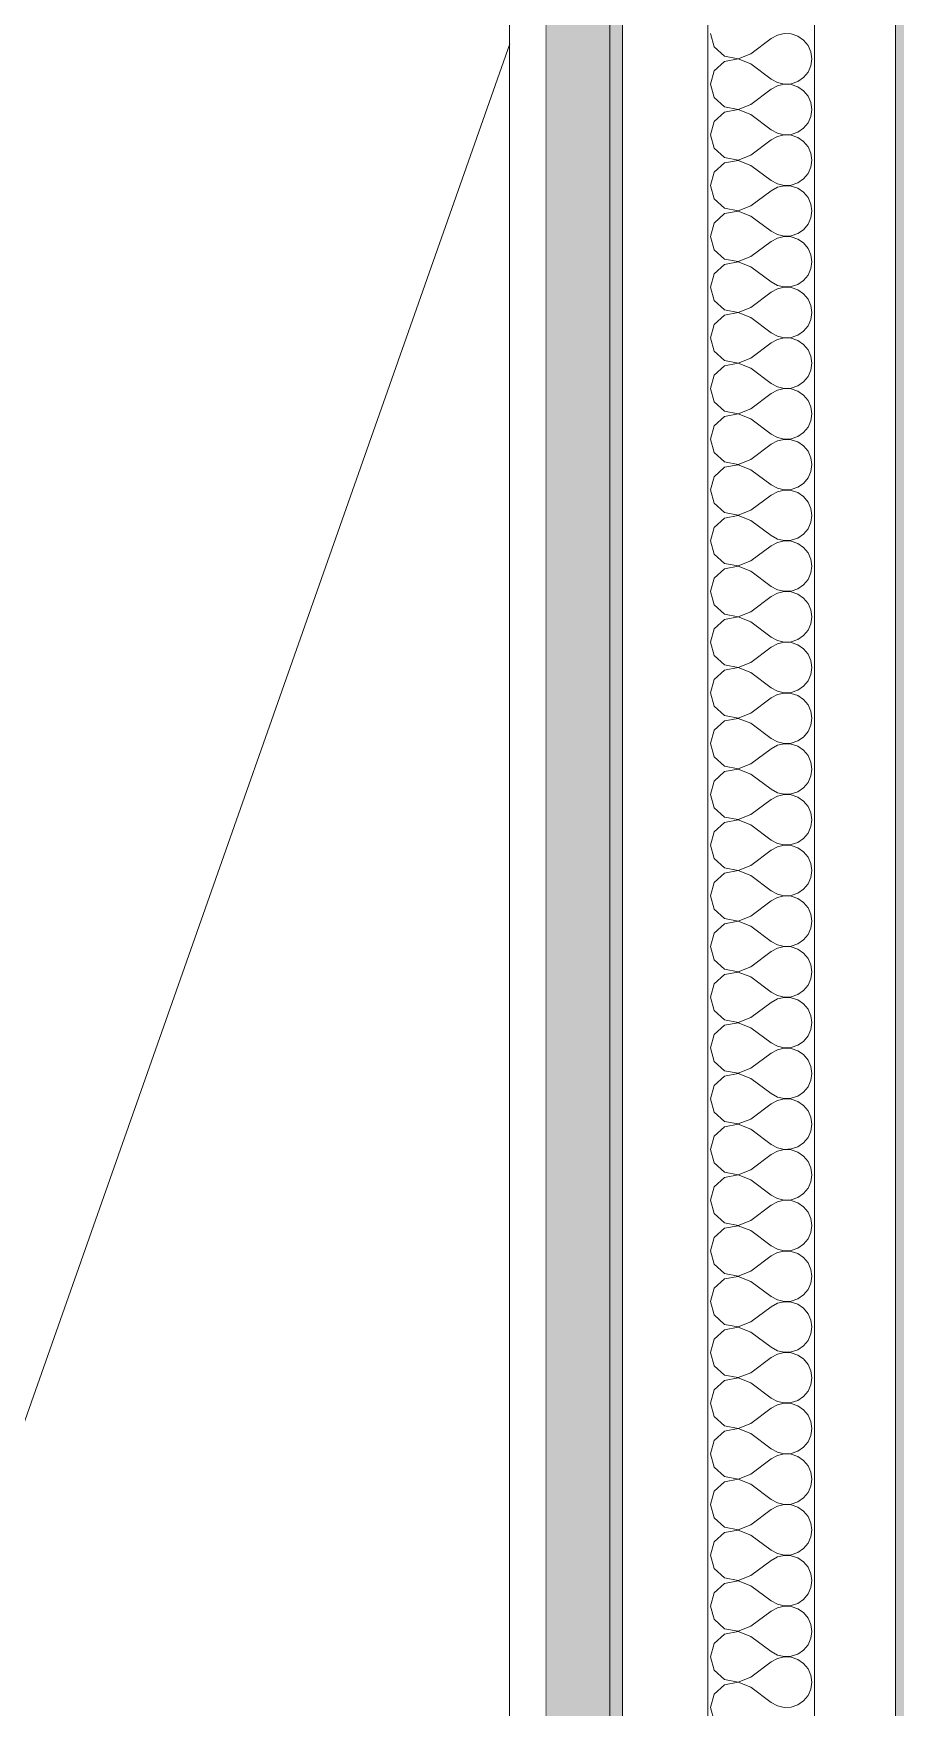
# Model space of a CAD drawing. Header units: millimetres. Extents: x -48147 to 1417267, y -496296 to 18123.
# Drawn here: x 1366418.3 to 1366638.7, y -478545.2 to -478116.8 of the extents above; entities that cross this region are included whole.
import ezdxf

# ---------------------------------------------------------------- set-up
doc = ezdxf.new("R2010")
doc.units = ezdxf.units.MM
doc.header["$MEASUREMENT"] = 0
doc.linetypes.add('Wipeout_Contour', pattern=[1000, 0, -1000])
doc.layers.add('New_A-25-M_Wall_Int', color=7, linetype='Continuous')
doc.layers.add('New_ArchiCAD Doors', color=7, linetype='Continuous')
doc.layers.add('New_A-25-M_Wall_Int_Pen_No__1', color=7, linetype='Continuous', lineweight=13)
doc.layers.add('New_ArchiCAD Doors_Pen_No__3', color=7, linetype='Continuous', lineweight=18)
doc.layers.add('New_A-25-M_Wall_Int_Pen_No__107', color=7, linetype='Continuous', lineweight=15, true_color=0xa6a6a6)
doc.layers.add('New_ArchiCAD Doors_Pen_No__63', color=7, linetype='Continuous', lineweight=20, true_color=0x606060)

# ---------------------------------------------------------------- blocks, each defined once
blk = doc.blocks.new('*X65', base_point=(1376122.47, -491272.82))
at = {"layer": 'New_A-25-M_Wall_Int_Pen_No__107', "linetype": 'Continuous'}
for p, q in [((1366591.35, -478116.75), (1366592.32, -478120.17)), ((1366608.5, -478117.19), (1366606.93, -478118.05)), ((1366610.24, -478116.78), (1366608.5, -478117.19)), ((1366612.03, -478116.87), (1366610.24, -478116.78)), ((1366613.73, -478117.44), (1366612.03, -478116.87)), ((1366615.2, -478118.45), (1366613.73, -478117.44)), ((1366592.32, -478120.17), (1366594.94, -478122.56)), ((1366598.43, -478123.22), (1366601.74, -478121.95)), ((1366601.74, -478121.95), (1366606.93, -478118.05)), ((1366616.35, -478119.83), (1366615.2, -478118.45)), ((1366617.07, -478121.47), (1366616.35, -478119.83)), ((1366617.32, -478123.24), (1366617.07, -478121.47)), ((1366592.32, -478126.32), (1366591.35, -478129.74)), ((1366594.94, -478123.93), (1366592.32, -478126.32)), ((1366594.94, -478122.56), (1366598.43, -478123.22)), ((1366598.43, -478123.27), (1366594.94, -478123.93)), ((1366601.74, -478124.54), (1366598.43, -478123.27)), ((1366601.74, -478124.54), (1366606.93, -478128.44)), ((1366616.35, -478126.66), (1366617.07, -478125.02)), ((1366617.07, -478125.02), (1366617.32, -478123.24)), ((1366591.35, -478129.74), (1366592.32, -478133.15)), ((1366606.93, -478128.44), (1366608.5, -478129.3)), ((1366608.5, -478130.17), (1366606.93, -478131.03)), ((1366608.5, -478129.3), (1366610.24, -478129.71)), ((1366610.24, -478129.76), (1366608.5, -478130.17)), ((1366610.24, -478129.71), (1366612.03, -478129.62)), ((1366612.03, -478129.85), (1366610.24, -478129.76)), ((1366612.03, -478129.62), (1366613.73, -478129.05)), ((1366613.73, -478130.42), (1366612.03, -478129.85)), ((1366613.73, -478129.05), (1366615.2, -478128.04)), ((1366615.2, -478131.43), (1366613.73, -478130.42)), ((1366615.2, -478128.04), (1366616.35, -478126.66)), ((1366592.32, -478133.15), (1366594.94, -478135.54)), ((1366598.43, -478136.2), (1366601.74, -478134.93)), ((1366601.74, -478134.93), (1366606.93, -478131.03)), ((1366616.35, -478132.81), (1366615.2, -478131.43)), ((1366617.07, -478134.45), (1366616.35, -478132.81)), ((1366617.32, -478136.23), (1366617.07, -478134.45)), ((1366592.32, -478139.3), (1366591.35, -478142.72)), ((1366594.94, -478136.91), (1366592.32, -478139.3)), ((1366594.94, -478135.54), (1366598.43, -478136.2)), ((1366598.43, -478136.25), (1366594.94, -478136.91)), ((1366601.74, -478137.52), (1366598.43, -478136.25)), ((1366601.74, -478137.52), (1366606.93, -478141.42)), ((1366616.35, -478139.64), (1366617.07, -478138)), ((1366617.07, -478138), (1366617.32, -478136.23)), ((1366591.35, -478142.72), (1366592.32, -478146.13)), ((1366606.93, -478141.42), (1366608.5, -478142.29)), ((1366608.5, -478143.15), (1366606.93, -478144.01)), ((1366608.5, -478142.29), (1366610.24, -478142.69)), ((1366610.24, -478142.74), (1366608.5, -478143.15)), ((1366610.24, -478142.69), (1366612.03, -478142.6)), ((1366612.03, -478142.83), (1366610.24, -478142.74)), ((1366612.03, -478142.6), (1366613.73, -478142.03)), ((1366613.73, -478143.4), (1366612.03, -478142.83)), ((1366613.73, -478142.03), (1366615.2, -478141.02)), ((1366615.2, -478144.42), (1366613.73, -478143.4)), ((1366615.2, -478141.02), (1366616.35, -478139.64)), ((1366592.32, -478146.13), (1366594.94, -478148.52)), ((1366601.74, -478147.91), (1366606.93, -478144.01)), ((1366616.35, -478145.8), (1366615.2, -478144.42)), ((1366617.07, -478147.43), (1366616.35, -478145.8)), ((1366617.32, -478149.21), (1366617.07, -478147.43)), ((1366594.94, -478149.89), (1366592.32, -478152.29)), ((1366594.94, -478148.52), (1366598.43, -478149.18)), ((1366598.43, -478149.23), (1366594.94, -478149.89)), ((1366598.43, -478149.18), (1366601.74, -478147.91)), ((1366601.74, -478150.51), (1366598.43, -478149.23)), ((1366601.74, -478150.51), (1366606.93, -478154.4)), ((1366616.35, -478152.62), (1366617.07, -478150.98)), ((1366617.07, -478150.98), (1366617.32, -478149.21)), ((1366592.32, -478152.29), (1366591.35, -478155.7)), ((1366591.35, -478155.7), (1366592.32, -478159.11)), ((1366606.93, -478154.4), (1366608.5, -478155.27)), ((1366608.5, -478156.13), (1366606.93, -478157)), ((1366608.5, -478155.27), (1366610.24, -478155.67)), ((1366610.24, -478155.72), (1366608.5, -478156.13)), ((1366610.24, -478155.67), (1366612.03, -478155.59)), ((1366612.03, -478155.81), (1366610.24, -478155.72)), ((1366612.03, -478155.59), (1366613.73, -478155.01)), ((1366613.73, -478156.38), (1366612.03, -478155.81)), ((1366613.73, -478155.01), (1366615.2, -478154)), ((1366615.2, -478157.4), (1366613.73, -478156.38)), ((1366615.2, -478154), (1366616.35, -478152.62)), ((1366592.32, -478159.11), (1366594.94, -478161.5)), ((1366601.74, -478160.89), (1366606.93, -478157)), ((1366616.35, -478158.78), (1366615.2, -478157.4)), ((1366617.07, -478160.42), (1366616.35, -478158.78)), ((1366617.32, -478162.19), (1366617.07, -478160.42)), ((1366594.94, -478162.87), (1366592.32, -478165.27)), ((1366594.94, -478161.5), (1366598.43, -478162.16)), ((1366598.43, -478162.22), (1366594.94, -478162.87)), ((1366598.43, -478162.16), (1366601.74, -478160.89)), ((1366601.74, -478163.49), (1366598.43, -478162.22)), ((1366601.74, -478163.49), (1366606.93, -478167.38)), ((1366616.35, -478165.6), (1366617.07, -478163.96)), ((1366617.07, -478163.96), (1366617.32, -478162.19)), ((1366592.32, -478165.27), (1366591.35, -478168.68)), ((1366591.35, -478168.68), (1366592.32, -478172.09)), ((1366606.93, -478167.38), (1366608.5, -478168.25)), ((1366608.5, -478169.11), (1366606.93, -478169.98)), ((1366608.5, -478168.25), (1366610.24, -478168.65)), ((1366610.24, -478168.71), (1366608.5, -478169.11)), ((1366610.24, -478168.65), (1366612.03, -478168.57)), ((1366612.03, -478168.79), (1366610.24, -478168.71)), ((1366612.03, -478168.57), (1366613.73, -478167.99)), ((1366613.73, -478169.37), (1366612.03, -478168.79)), ((1366613.73, -478167.99), (1366615.2, -478166.98)), ((1366615.2, -478166.98), (1366616.35, -478165.6)), ((1366592.32, -478172.09), (1366594.94, -478174.49)), ((1366601.74, -478173.87), (1366606.93, -478169.98)), ((1366615.2, -478170.38), (1366613.73, -478169.37)), ((1366616.35, -478171.76), (1366615.2, -478170.38)), ((1366617.07, -478173.4), (1366616.35, -478171.76)), ((1366617.32, -478175.17), (1366617.07, -478173.4)), ((1366594.94, -478175.86), (1366592.32, -478178.25)), ((1366594.94, -478174.49), (1366598.43, -478175.14)), ((1366598.43, -478175.2), (1366594.94, -478175.86)), ((1366598.43, -478175.14), (1366601.74, -478173.87)), ((1366601.74, -478176.47), (1366598.43, -478175.2)), ((1366601.74, -478176.47), (1366606.93, -478180.36)), ((1366616.35, -478178.58), (1366617.07, -478176.94)), ((1366617.07, -478176.94), (1366617.32, -478175.17)), ((1366592.32, -478178.25), (1366591.35, -478181.66)), ((1366591.35, -478181.66), (1366592.32, -478185.07)), ((1366606.93, -478180.36), (1366608.5, -478181.23)), ((1366608.5, -478182.09), (1366606.93, -478182.96)), ((1366608.5, -478181.23), (1366610.24, -478181.64)), ((1366610.24, -478181.69), (1366608.5, -478182.09)), ((1366610.24, -478181.64), (1366612.03, -478181.55)), ((1366612.03, -478181.77), (1366610.24, -478181.69)), ((1366612.03, -478181.55), (1366613.73, -478180.98)), ((1366613.73, -478182.35), (1366612.03, -478181.77)), ((1366613.73, -478180.98), (1366615.2, -478179.96)), ((1366615.2, -478179.96), (1366616.35, -478178.58)), ((1366592.32, -478185.07), (1366594.94, -478187.47)), ((1366601.74, -478186.85), (1366606.93, -478182.96)), ((1366615.2, -478183.36), (1366613.73, -478182.35)), ((1366616.35, -478184.74), (1366615.2, -478183.36)), ((1366617.07, -478186.38), (1366616.35, -478184.74)), ((1366617.32, -478188.15), (1366617.07, -478186.38)), ((1366594.94, -478188.84), (1366592.32, -478191.23)), ((1366594.94, -478187.47), (1366598.43, -478188.13)), ((1366598.43, -478188.18), (1366594.94, -478188.84)), ((1366598.43, -478188.13), (1366601.74, -478186.85)), ((1366601.74, -478189.45), (1366598.43, -478188.18)), ((1366601.74, -478189.45), (1366606.93, -478193.34)), ((1366616.35, -478191.56), (1366617.07, -478189.93)), ((1366617.07, -478189.93), (1366617.32, -478188.15)), ((1366592.32, -478191.23), (1366591.35, -478194.64)), ((1366591.35, -478194.64), (1366592.32, -478198.06)), ((1366606.93, -478193.34), (1366608.5, -478194.21)), ((1366608.5, -478194.21), (1366610.24, -478194.62)), ((1366610.24, -478194.67), (1366608.5, -478195.07)), ((1366610.24, -478194.62), (1366612.03, -478194.53)), ((1366612.03, -478194.76), (1366610.24, -478194.67)), ((1366612.03, -478194.53), (1366613.73, -478193.96)), ((1366613.73, -478195.33), (1366612.03, -478194.76)), ((1366613.73, -478193.96), (1366615.2, -478192.94)), ((1366615.2, -478192.94), (1366616.35, -478191.56)), ((1366592.32, -478198.06), (1366594.94, -478200.45)), ((1366601.74, -478199.84), (1366606.93, -478195.94)), ((1366608.5, -478195.07), (1366606.93, -478195.94)), ((1366615.2, -478196.34), (1366613.73, -478195.33)), ((1366616.35, -478197.72), (1366615.2, -478196.34)), ((1366617.07, -478199.36), (1366616.35, -478197.72)), ((1366594.94, -478201.82), (1366592.32, -478204.21)), ((1366594.94, -478200.45), (1366598.43, -478201.11)), ((1366598.43, -478201.16), (1366594.94, -478201.82)), ((1366598.43, -478201.11), (1366601.74, -478199.84)), ((1366601.74, -478202.43), (1366598.43, -478201.16)), ((1366601.74, -478202.43), (1366606.93, -478206.33)), ((1366616.35, -478204.55), (1366617.07, -478202.91)), ((1366617.32, -478201.13), (1366617.07, -478199.36)), ((1366617.07, -478202.91), (1366617.32, -478201.13)), ((1366592.32, -478204.21), (1366591.35, -478207.62)), ((1366591.35, -478207.62), (1366592.32, -478211.04)), ((1366606.93, -478206.33), (1366608.5, -478207.19)), ((1366608.5, -478207.19), (1366610.24, -478207.6)), ((1366610.24, -478207.65), (1366608.5, -478208.06)), ((1366610.24, -478207.6), (1366612.03, -478207.51)), ((1366612.03, -478207.74), (1366610.24, -478207.65)), ((1366612.03, -478207.51), (1366613.73, -478206.94)), ((1366613.73, -478208.31), (1366612.03, -478207.74)), ((1366613.73, -478206.94), (1366615.2, -478205.92)), ((1366615.2, -478205.92), (1366616.35, -478204.55)), ((1366592.32, -478211.04), (1366594.94, -478213.43)), ((1366601.74, -478212.82), (1366606.93, -478208.92)), ((1366608.5, -478208.06), (1366606.93, -478208.92)), ((1366615.2, -478209.32), (1366613.73, -478208.31)), ((1366616.35, -478210.7), (1366615.2, -478209.32)), ((1366617.07, -478212.34), (1366616.35, -478210.7)), ((1366594.94, -478214.8), (1366592.32, -478217.19)), ((1366594.94, -478213.43), (1366598.43, -478214.09)), ((1366598.43, -478214.14), (1366594.94, -478214.8)), ((1366598.43, -478214.09), (1366601.74, -478212.82)), ((1366601.74, -478215.41), (1366598.43, -478214.14)), ((1366601.74, -478215.41), (1366606.93, -478219.31)), ((1366616.35, -478217.53), (1366617.07, -478215.89)), ((1366617.32, -478214.12), (1366617.07, -478212.34)), ((1366617.07, -478215.89), (1366617.32, -478214.12)), ((1366592.32, -478217.19), (1366591.35, -478220.61)), ((1366591.35, -478220.61), (1366592.32, -478224.02)), ((1366606.93, -478219.31), (1366608.5, -478220.17)), ((1366608.5, -478220.17), (1366610.24, -478220.58)), ((1366610.24, -478220.63), (1366608.5, -478221.04)), ((1366610.24, -478220.58), (1366612.03, -478220.49)), ((1366612.03, -478220.72), (1366610.24, -478220.63)), ((1366612.03, -478220.49), (1366613.73, -478219.92)), ((1366613.73, -478219.92), (1366615.2, -478218.91)), ((1366615.2, -478218.91), (1366616.35, -478217.53)), ((1366592.32, -478224.02), (1366594.94, -478226.41)), ((1366601.74, -478225.8), (1366606.93, -478221.9)), ((1366608.5, -478221.04), (1366606.93, -478221.9)), ((1366613.73, -478221.29), (1366612.03, -478220.72)), ((1366615.2, -478222.31), (1366613.73, -478221.29)), ((1366616.35, -478223.68), (1366615.2, -478222.31)), ((1366617.07, -478225.32), (1366616.35, -478223.68)), ((1366594.94, -478227.78), (1366592.32, -478230.18)), ((1366594.94, -478226.41), (1366598.43, -478227.07)), ((1366598.43, -478227.12), (1366594.94, -478227.78)), ((1366598.43, -478227.07), (1366601.74, -478225.8)), ((1366601.74, -478228.39), (1366598.43, -478227.12)), ((1366601.74, -478228.39), (1366606.93, -478232.29)), ((1366616.35, -478230.51), (1366617.07, -478228.87)), ((1366617.32, -478227.1), (1366617.07, -478225.32)), ((1366617.07, -478228.87), (1366617.32, -478227.1)), ((1366592.32, -478230.18), (1366591.35, -478233.59)), ((1366606.93, -478232.29), (1366608.5, -478233.16)), ((1366608.5, -478233.16), (1366610.24, -478233.56)), ((1366610.24, -478233.56), (1366612.03, -478233.47)), ((1366612.03, -478233.47), (1366613.73, -478232.9)), ((1366613.73, -478232.9), (1366615.2, -478231.89)), ((1366615.2, -478231.89), (1366616.35, -478230.51)), ((1366591.35, -478233.59), (1366592.32, -478237)), ((1366592.32, -478237), (1366594.94, -478239.39)), ((1366601.74, -478238.78), (1366606.93, -478234.89)), ((1366608.5, -478234.02), (1366606.93, -478234.89)), ((1366610.24, -478233.61), (1366608.5, -478234.02)), ((1366612.03, -478233.7), (1366610.24, -478233.61)), ((1366613.73, -478234.27), (1366612.03, -478233.7)), ((1366615.2, -478235.29), (1366613.73, -478234.27)), ((1366616.35, -478236.67), (1366615.2, -478235.29)), ((1366617.07, -478238.3), (1366616.35, -478236.67)), ((1366594.94, -478240.76), (1366592.32, -478243.16)), ((1366594.94, -478239.39), (1366598.43, -478240.05)), ((1366598.43, -478240.1), (1366594.94, -478240.76)), ((1366598.43, -478240.05), (1366601.74, -478238.78)), ((1366601.74, -478241.38), (1366598.43, -478240.1)), ((1366601.74, -478241.38), (1366606.93, -478245.27)), ((1366616.35, -478243.49), (1366617.07, -478241.85)), ((1366617.32, -478240.08), (1366617.07, -478238.3)), ((1366617.07, -478241.85), (1366617.32, -478240.08)), ((1366592.32, -478243.16), (1366591.35, -478246.57)), ((1366606.93, -478245.27), (1366608.5, -478246.14)), ((1366608.5, -478246.14), (1366610.24, -478246.54)), ((1366612.03, -478246.46), (1366613.73, -478245.88)), ((1366613.73, -478245.88), (1366615.2, -478244.87)), ((1366615.2, -478244.87), (1366616.35, -478243.49)), ((1366591.35, -478246.57), (1366592.32, -478249.98)), ((1366592.32, -478249.98), (1366594.94, -478252.37)), ((1366601.74, -478251.76), (1366606.93, -478247.87)), ((1366608.5, -478247), (1366606.93, -478247.87)), ((1366610.24, -478246.6), (1366608.5, -478247)), ((1366610.24, -478246.54), (1366612.03, -478246.46)), ((1366612.03, -478246.68), (1366610.24, -478246.6)), ((1366613.73, -478247.25), (1366612.03, -478246.68)), ((1366615.2, -478248.27), (1366613.73, -478247.25)), ((1366616.35, -478249.65), (1366615.2, -478248.27)), ((1366617.07, -478251.29), (1366616.35, -478249.65)), ((1366594.94, -478253.75), (1366592.32, -478256.14)), ((1366594.94, -478252.37), (1366598.43, -478253.03)), ((1366598.43, -478253.09), (1366594.94, -478253.75)), ((1366598.43, -478253.03), (1366601.74, -478251.76)), ((1366601.74, -478254.36), (1366598.43, -478253.09)), ((1366601.74, -478254.36), (1366606.93, -478258.25)), ((1366616.35, -478256.47), (1366617.07, -478254.83)), ((1366617.32, -478253.06), (1366617.07, -478251.29)), ((1366617.07, -478254.83), (1366617.32, -478253.06)), ((1366592.32, -478256.14), (1366591.35, -478259.55)), ((1366606.93, -478258.25), (1366608.5, -478259.12)), ((1366608.5, -478259.12), (1366610.24, -478259.52)), ((1366612.03, -478259.44), (1366613.73, -478258.87)), ((1366613.73, -478258.87), (1366615.2, -478257.85)), ((1366615.2, -478257.85), (1366616.35, -478256.47)), ((1366591.35, -478259.55), (1366592.32, -478262.96)), ((1366592.32, -478262.96), (1366594.94, -478265.36)), ((1366601.74, -478264.74), (1366606.93, -478260.85)), ((1366608.5, -478259.98), (1366606.93, -478260.85)), ((1366610.24, -478259.58), (1366608.5, -478259.98)), ((1366610.24, -478259.52), (1366612.03, -478259.44)), ((1366612.03, -478259.66), (1366610.24, -478259.58)), ((1366613.73, -478260.24), (1366612.03, -478259.66)), ((1366615.2, -478261.25), (1366613.73, -478260.24)), ((1366616.35, -478262.63), (1366615.2, -478261.25)), ((1366617.07, -478264.27), (1366616.35, -478262.63)), ((1366594.94, -478266.73), (1366592.32, -478269.12)), ((1366594.94, -478265.36), (1366598.43, -478266.02)), ((1366598.43, -478266.07), (1366594.94, -478266.73)), ((1366598.43, -478266.02), (1366601.74, -478264.74)), ((1366601.74, -478267.34), (1366598.43, -478266.07)), ((1366601.74, -478267.34), (1366606.93, -478271.23)), ((1366616.35, -478269.45), (1366617.07, -478267.81)), ((1366617.32, -478266.04), (1366617.07, -478264.27)), ((1366617.07, -478267.81), (1366617.32, -478266.04)), ((1366592.32, -478269.12), (1366591.35, -478272.53)), ((1366606.93, -478271.23), (1366608.5, -478272.1)), ((1366608.5, -478272.1), (1366610.24, -478272.51)), ((1366612.03, -478272.42), (1366613.73, -478271.85)), ((1366613.73, -478271.85), (1366615.2, -478270.83)), ((1366615.2, -478270.83), (1366616.35, -478269.45)), ((1366591.35, -478272.53), (1366592.32, -478275.94)), ((1366592.32, -478275.94), (1366594.94, -478278.34)), ((1366601.74, -478277.72), (1366606.93, -478273.83)), ((1366608.5, -478272.96), (1366606.93, -478273.83)), ((1366610.24, -478272.56), (1366608.5, -478272.96)), ((1366610.24, -478272.51), (1366612.03, -478272.42)), ((1366612.03, -478272.65), (1366610.24, -478272.56)), ((1366613.73, -478273.22), (1366612.03, -478272.65)), ((1366615.2, -478274.23), (1366613.73, -478273.22)), ((1366616.35, -478275.61), (1366615.2, -478274.23)), ((1366617.07, -478277.25), (1366616.35, -478275.61)), ((1366594.94, -478279.71), (1366592.32, -478282.1)), ((1366594.94, -478278.34), (1366598.43, -478279)), ((1366598.43, -478279.05), (1366594.94, -478279.71)), ((1366598.43, -478279), (1366601.74, -478277.72)), ((1366601.74, -478280.32), (1366598.43, -478279.05)), ((1366601.74, -478280.32), (1366606.93, -478284.22)), ((1366617.32, -478279.02), (1366617.07, -478277.25)), ((1366617.07, -478280.8), (1366617.32, -478279.02)), ((1366592.32, -478282.1), (1366591.35, -478285.51)), ((1366606.93, -478284.22), (1366608.5, -478285.08)), ((1366612.03, -478285.4), (1366613.73, -478284.83)), ((1366613.73, -478284.83), (1366615.2, -478283.81)), ((1366615.2, -478283.81), (1366616.35, -478282.44)), ((1366616.35, -478282.44), (1366617.07, -478280.8)), ((1366591.35, -478285.51), (1366592.32, -478288.93)), ((1366592.32, -478288.93), (1366594.94, -478291.32)), ((1366601.74, -478290.71), (1366606.93, -478286.81)), ((1366608.5, -478285.95), (1366606.93, -478286.81)), ((1366608.5, -478285.08), (1366610.24, -478285.49)), ((1366610.24, -478285.54), (1366608.5, -478285.95)), ((1366610.24, -478285.49), (1366612.03, -478285.4)), ((1366612.03, -478285.63), (1366610.24, -478285.54)), ((1366613.73, -478286.2), (1366612.03, -478285.63)), ((1366615.2, -478287.21), (1366613.73, -478286.2)), ((1366616.35, -478288.59), (1366615.2, -478287.21)), ((1366617.07, -478290.23), (1366616.35, -478288.59)), ((1366594.94, -478292.69), (1366592.32, -478295.08)), ((1366594.94, -478291.32), (1366598.43, -478291.98)), ((1366598.43, -478292.03), (1366594.94, -478292.69)), ((1366598.43, -478291.98), (1366601.74, -478290.71)), ((1366601.74, -478293.3), (1366598.43, -478292.03)), ((1366601.74, -478293.3), (1366606.93, -478297.2)), ((1366617.32, -478292), (1366617.07, -478290.23)), ((1366617.07, -478293.78), (1366617.32, -478292)), ((1366592.32, -478295.08), (1366591.35, -478298.5)), ((1366606.93, -478297.2), (1366608.5, -478298.06)), ((1366612.03, -478298.38), (1366613.73, -478297.81)), ((1366613.73, -478297.81), (1366615.2, -478296.8)), ((1366615.2, -478296.8), (1366616.35, -478295.42)), ((1366616.35, -478295.42), (1366617.07, -478293.78)), ((1366591.35, -478298.5), (1366592.32, -478301.91)), ((1366592.32, -478301.91), (1366594.94, -478304.3)), ((1366601.74, -478303.69), (1366606.93, -478299.79)), ((1366608.5, -478298.93), (1366606.93, -478299.79)), ((1366608.5, -478298.06), (1366610.24, -478298.47)), ((1366610.24, -478298.52), (1366608.5, -478298.93)), ((1366610.24, -478298.47), (1366612.03, -478298.38)), ((1366612.03, -478298.61), (1366610.24, -478298.52)), ((1366613.73, -478299.18), (1366612.03, -478298.61)), ((1366615.2, -478300.19), (1366613.73, -478299.18)), ((1366616.35, -478301.57), (1366615.2, -478300.19)), ((1366617.07, -478303.21), (1366616.35, -478301.57)), ((1366594.94, -478305.67), (1366592.32, -478308.06)), ((1366594.94, -478304.3), (1366598.43, -478304.96)), ((1366598.43, -478305.01), (1366594.94, -478305.67)), ((1366598.43, -478304.96), (1366601.74, -478303.69)), ((1366601.74, -478306.28), (1366598.43, -478305.01)), ((1366601.74, -478306.28), (1366606.93, -478310.18)), ((1366617.32, -478304.99), (1366617.07, -478303.21)), ((1366617.07, -478306.76), (1366617.32, -478304.99)), ((1366592.32, -478308.06), (1366591.35, -478311.48)), ((1366606.93, -478310.18), (1366608.5, -478311.05)), ((1366613.73, -478310.79), (1366615.2, -478309.78)), ((1366615.2, -478309.78), (1366616.35, -478308.4)), ((1366616.35, -478308.4), (1366617.07, -478306.76)), ((1366591.35, -478311.48), (1366592.32, -478314.89)), ((1366592.32, -478314.89), (1366594.94, -478317.28)), ((1366601.74, -478316.67), (1366606.93, -478312.77)), ((1366608.5, -478311.91), (1366606.93, -478312.77)), ((1366608.5, -478311.05), (1366610.24, -478311.45)), ((1366610.24, -478311.5), (1366608.5, -478311.91)), ((1366610.24, -478311.45), (1366612.03, -478311.36)), ((1366612.03, -478311.59), (1366610.24, -478311.5)), ((1366612.03, -478311.36), (1366613.73, -478310.79)), ((1366613.73, -478312.16), (1366612.03, -478311.59)), ((1366615.2, -478313.18), (1366613.73, -478312.16)), ((1366616.35, -478314.55), (1366615.2, -478313.18)), ((1366617.07, -478316.19), (1366616.35, -478314.55)), ((1366594.94, -478318.65), (1366592.32, -478321.05)), ((1366594.94, -478317.28), (1366598.43, -478317.94)), ((1366598.43, -478317.99), (1366594.94, -478318.65)), ((1366598.43, -478317.94), (1366601.74, -478316.67)), ((1366601.74, -478319.27), (1366598.43, -478317.99)), ((1366617.32, -478317.97), (1366617.07, -478316.19)), ((1366617.07, -478319.74), (1366617.32, -478317.97)), ((1366592.32, -478321.05), (1366591.35, -478324.46)), ((1366601.74, -478319.27), (1366606.93, -478323.16)), ((1366606.93, -478323.16), (1366608.5, -478324.03)), ((1366613.73, -478323.77), (1366615.2, -478322.76)), ((1366615.2, -478322.76), (1366616.35, -478321.38)), ((1366616.35, -478321.38), (1366617.07, -478319.74)), ((1366591.35, -478324.46), (1366592.32, -478327.87)), ((1366601.74, -478329.65), (1366606.93, -478325.76)), ((1366608.5, -478324.89), (1366606.93, -478325.76)), ((1366608.5, -478324.03), (1366610.24, -478324.43)), ((1366610.24, -478324.48), (1366608.5, -478324.89)), ((1366610.24, -478324.43), (1366612.03, -478324.35)), ((1366612.03, -478324.57), (1366610.24, -478324.48)), ((1366612.03, -478324.35), (1366613.73, -478323.77)), ((1366613.73, -478325.14), (1366612.03, -478324.57)), ((1366615.2, -478326.16), (1366613.73, -478325.14)), ((1366616.35, -478327.54), (1366615.2, -478326.16)), ((1366617.07, -478329.18), (1366616.35, -478327.54)), ((1366592.32, -478327.87), (1366594.94, -478330.26)), ((1366594.94, -478331.63), (1366592.32, -478334.03)), ((1366594.94, -478330.26), (1366598.43, -478330.92)), ((1366598.43, -478330.98), (1366594.94, -478331.63)), ((1366598.43, -478330.92), (1366601.74, -478329.65)), ((1366601.74, -478332.25), (1366598.43, -478330.98)), ((1366617.32, -478330.95), (1366617.07, -478329.18)), ((1366617.07, -478332.72), (1366617.32, -478330.95)), ((1366592.32, -478334.03), (1366591.35, -478337.44)), ((1366601.74, -478332.25), (1366606.93, -478336.14)), ((1366606.93, -478336.14), (1366608.5, -478337.01)), ((1366613.73, -478336.75), (1366615.2, -478335.74)), ((1366615.2, -478335.74), (1366616.35, -478334.36)), ((1366616.35, -478334.36), (1366617.07, -478332.72)), ((1366591.35, -478337.44), (1366592.32, -478340.85)), ((1366601.74, -478342.63), (1366606.93, -478338.74)), ((1366608.5, -478337.87), (1366606.93, -478338.74)), ((1366608.5, -478337.01), (1366610.24, -478337.41)), ((1366610.24, -478337.47), (1366608.5, -478337.87)), ((1366610.24, -478337.41), (1366612.03, -478337.33)), ((1366612.03, -478337.55), (1366610.24, -478337.47)), ((1366612.03, -478337.33), (1366613.73, -478336.75)), ((1366613.73, -478338.12), (1366612.03, -478337.55)), ((1366615.2, -478339.14), (1366613.73, -478338.12)), ((1366616.35, -478340.52), (1366615.2, -478339.14)), ((1366617.07, -478342.16), (1366616.35, -478340.52)), ((1366592.32, -478340.85), (1366594.94, -478343.25)), ((1366594.94, -478344.62), (1366592.32, -478347.01)), ((1366594.94, -478343.25), (1366598.43, -478343.9)), ((1366598.43, -478343.96), (1366594.94, -478344.62)), ((1366598.43, -478343.9), (1366601.74, -478342.63)), ((1366601.74, -478345.23), (1366598.43, -478343.96)), ((1366617.32, -478343.93), (1366617.07, -478342.16)), ((1366617.07, -478345.7), (1366617.32, -478343.93)), ((1366592.32, -478347.01), (1366591.35, -478350.42)), ((1366601.74, -478345.23), (1366606.93, -478349.12)), ((1366606.93, -478349.12), (1366608.5, -478349.99)), ((1366613.73, -478349.74), (1366615.2, -478348.72)), ((1366615.2, -478348.72), (1366616.35, -478347.34)), ((1366616.35, -478347.34), (1366617.07, -478345.7)), ((1366591.35, -478350.42), (1366592.32, -478353.83)), ((1366601.74, -478355.61), (1366606.93, -478351.72)), ((1366608.5, -478350.85), (1366606.93, -478351.72)), ((1366608.5, -478349.99), (1366610.24, -478350.39)), ((1366610.24, -478350.45), (1366608.5, -478350.85)), ((1366610.24, -478350.39), (1366612.03, -478350.31)), ((1366612.03, -478350.53), (1366610.24, -478350.45)), ((1366612.03, -478350.31), (1366613.73, -478349.74)), ((1366613.73, -478351.11), (1366612.03, -478350.53)), ((1366615.2, -478352.12), (1366613.73, -478351.11)), ((1366616.35, -478353.5), (1366615.2, -478352.12)), ((1366617.07, -478355.14), (1366616.35, -478353.5)), ((1366592.32, -478353.83), (1366594.94, -478356.23)), ((1366594.94, -478357.6), (1366592.32, -478359.99)), ((1366594.94, -478356.23), (1366598.43, -478356.89)), ((1366598.43, -478356.94), (1366594.94, -478357.6)), ((1366598.43, -478356.89), (1366601.74, -478355.61)), ((1366601.74, -478358.21), (1366598.43, -478356.94)), ((1366617.32, -478356.91), (1366617.07, -478355.14)), ((1366617.07, -478358.69), (1366617.32, -478356.91)), ((1366592.32, -478359.99), (1366591.35, -478363.4)), ((1366601.74, -478358.21), (1366606.93, -478362.1)), ((1366613.73, -478362.72), (1366615.2, -478361.7)), ((1366615.2, -478361.7), (1366616.35, -478360.32)), ((1366616.35, -478360.32), (1366617.07, -478358.69)), ((1366591.35, -478363.4), (1366592.32, -478366.82)), ((1366601.74, -478368.6), (1366606.93, -478364.7)), ((1366606.93, -478362.1), (1366608.5, -478362.97)), ((1366608.5, -478363.83), (1366606.93, -478364.7)), ((1366608.5, -478362.97), (1366610.24, -478363.38)), ((1366610.24, -478363.43), (1366608.5, -478363.83)), ((1366610.24, -478363.38), (1366612.03, -478363.29)), ((1366612.03, -478363.52), (1366610.24, -478363.43)), ((1366612.03, -478363.29), (1366613.73, -478362.72)), ((1366613.73, -478364.09), (1366612.03, -478363.52)), ((1366615.2, -478365.1), (1366613.73, -478364.09)), ((1366616.35, -478366.48), (1366615.2, -478365.1)), ((1366592.32, -478366.82), (1366594.94, -478369.21)), ((1366594.94, -478370.58), (1366592.32, -478372.97)), ((1366594.94, -478369.21), (1366598.43, -478369.87)), ((1366598.43, -478369.92), (1366594.94, -478370.58)), ((1366598.43, -478369.87), (1366601.74, -478368.6)), ((1366601.74, -478371.19), (1366598.43, -478369.92)), ((1366617.07, -478368.12), (1366616.35, -478366.48)), ((1366617.32, -478369.89), (1366617.07, -478368.12)), ((1366617.07, -478371.67), (1366617.32, -478369.89)), ((1366592.32, -478372.97), (1366591.35, -478376.38)), ((1366601.74, -478371.19), (1366606.93, -478375.09)), ((1366613.73, -478375.7), (1366615.2, -478374.68)), ((1366615.2, -478374.68), (1366616.35, -478373.31)), ((1366616.35, -478373.31), (1366617.07, -478371.67)), ((1366591.35, -478376.38), (1366592.32, -478379.8)), ((1366601.74, -478381.58), (1366606.93, -478377.68)), ((1366606.93, -478375.09), (1366608.5, -478375.95)), ((1366608.5, -478376.82), (1366606.93, -478377.68)), ((1366608.5, -478375.95), (1366610.24, -478376.36)), ((1366610.24, -478376.41), (1366608.5, -478376.82)), ((1366610.24, -478376.36), (1366612.03, -478376.27)), ((1366612.03, -478376.5), (1366610.24, -478376.41)), ((1366612.03, -478376.27), (1366613.73, -478375.7)), ((1366613.73, -478377.07), (1366612.03, -478376.5)), ((1366615.2, -478378.08), (1366613.73, -478377.07)), ((1366616.35, -478379.46), (1366615.2, -478378.08)), ((1366592.32, -478379.8), (1366594.94, -478382.19)), ((1366594.94, -478382.19), (1366598.43, -478382.85)), ((1366598.43, -478382.9), (1366594.94, -478383.56)), ((1366598.43, -478382.85), (1366601.74, -478381.58)), ((1366601.74, -478384.17), (1366598.43, -478382.9)), ((1366617.07, -478381.1), (1366616.35, -478379.46)), ((1366617.32, -478382.88), (1366617.07, -478381.1)), ((1366617.07, -478384.65), (1366617.32, -478382.88)), ((1366592.32, -478385.95), (1366591.35, -478389.37)), ((1366594.94, -478383.56), (1366592.32, -478385.95)), ((1366601.74, -478384.17), (1366606.93, -478388.07)), ((1366613.73, -478388.68), (1366615.2, -478387.67)), ((1366615.2, -478387.67), (1366616.35, -478386.29)), ((1366616.35, -478386.29), (1366617.07, -478384.65)), ((1366591.35, -478389.37), (1366592.32, -478392.78)), ((1366601.74, -478394.56), (1366606.93, -478390.66)), ((1366606.93, -478388.07), (1366608.5, -478388.93)), ((1366608.5, -478389.8), (1366606.93, -478390.66)), ((1366608.5, -478388.93), (1366610.24, -478389.34)), ((1366610.24, -478389.39), (1366608.5, -478389.8)), ((1366610.24, -478389.34), (1366612.03, -478389.25)), ((1366612.03, -478389.48), (1366610.24, -478389.39)), ((1366612.03, -478389.25), (1366613.73, -478388.68)), ((1366613.73, -478390.05), (1366612.03, -478389.48)), ((1366615.2, -478391.07), (1366613.73, -478390.05)), ((1366616.35, -478392.44), (1366615.2, -478391.07)), ((1366592.32, -478392.78), (1366594.94, -478395.17)), ((1366594.94, -478395.17), (1366598.43, -478395.83)), ((1366598.43, -478395.88), (1366594.94, -478396.54)), ((1366598.43, -478395.83), (1366601.74, -478394.56)), ((1366601.74, -478397.15), (1366598.43, -478395.88)), ((1366617.07, -478394.08), (1366616.35, -478392.44)), ((1366617.32, -478395.86), (1366617.07, -478394.08)), ((1366617.07, -478397.63), (1366617.32, -478395.86)), ((1366592.32, -478398.93), (1366591.35, -478402.35)), ((1366594.94, -478396.54), (1366592.32, -478398.93)), ((1366601.74, -478397.15), (1366606.93, -478401.05)), ((1366615.2, -478400.65), (1366616.35, -478399.27)), ((1366616.35, -478399.27), (1366617.07, -478397.63)), ((1366591.35, -478402.35), (1366592.32, -478405.76)), ((1366601.74, -478407.54), (1366606.93, -478403.65)), ((1366606.93, -478401.05), (1366608.5, -478401.92)), ((1366608.5, -478402.78), (1366606.93, -478403.65)), ((1366608.5, -478401.92), (1366610.24, -478402.32)), ((1366610.24, -478402.37), (1366608.5, -478402.78)), ((1366610.24, -478402.32), (1366612.03, -478402.23)), ((1366612.03, -478402.46), (1366610.24, -478402.37)), ((1366612.03, -478402.23), (1366613.73, -478401.66)), ((1366613.73, -478403.03), (1366612.03, -478402.46)), ((1366613.73, -478401.66), (1366615.2, -478400.65)), ((1366615.2, -478404.05), (1366613.73, -478403.03)), ((1366616.35, -478405.43), (1366615.2, -478404.05)), ((1366592.32, -478405.76), (1366594.94, -478408.15)), ((1366594.94, -478408.15), (1366598.43, -478408.81)), ((1366598.43, -478408.86), (1366594.94, -478409.52)), ((1366598.43, -478408.81), (1366601.74, -478407.54)), ((1366601.74, -478410.14), (1366598.43, -478408.86)), ((1366617.07, -478407.06), (1366616.35, -478405.43)), ((1366617.32, -478408.84), (1366617.07, -478407.06)), ((1366617.07, -478410.61), (1366617.32, -478408.84)), ((1366592.32, -478411.92), (1366591.35, -478415.33)), ((1366594.94, -478409.52), (1366592.32, -478411.92)), ((1366601.74, -478410.14), (1366606.93, -478414.03)), ((1366615.2, -478413.63), (1366616.35, -478412.25)), ((1366616.35, -478412.25), (1366617.07, -478410.61)), ((1366591.35, -478415.33), (1366592.32, -478418.74)), ((1366601.74, -478420.52), (1366606.93, -478416.63)), ((1366606.93, -478414.03), (1366608.5, -478414.9)), ((1366608.5, -478415.76), (1366606.93, -478416.63)), ((1366608.5, -478414.9), (1366610.24, -478415.3)), ((1366610.24, -478415.36), (1366608.5, -478415.76)), ((1366610.24, -478415.3), (1366612.03, -478415.22)), ((1366612.03, -478415.44), (1366610.24, -478415.36)), ((1366612.03, -478415.22), (1366613.73, -478414.64)), ((1366613.73, -478416.01), (1366612.03, -478415.44)), ((1366613.73, -478414.64), (1366615.2, -478413.63)), ((1366615.2, -478417.03), (1366613.73, -478416.01)), ((1366616.35, -478418.41), (1366615.2, -478417.03)), ((1366592.32, -478418.74), (1366594.94, -478421.13)), ((1366594.94, -478421.13), (1366598.43, -478421.79)), ((1366598.43, -478421.85), (1366594.94, -478422.5)), ((1366598.43, -478421.79), (1366601.74, -478420.52)), ((1366601.74, -478423.12), (1366598.43, -478421.85)), ((1366617.07, -478420.05), (1366616.35, -478418.41)), ((1366617.32, -478421.82), (1366617.07, -478420.05)), ((1366617.07, -478423.59), (1366617.32, -478421.82)), ((1366592.32, -478424.9), (1366591.35, -478428.31)), ((1366594.94, -478422.5), (1366592.32, -478424.9)), ((1366601.74, -478423.12), (1366606.93, -478427.01)), ((1366615.2, -478426.61), (1366616.35, -478425.23)), ((1366616.35, -478425.23), (1366617.07, -478423.59)), ((1366591.35, -478428.31), (1366592.32, -478431.72)), ((1366601.74, -478433.5), (1366606.93, -478429.61)), ((1366606.93, -478427.01), (1366608.5, -478427.88)), ((1366608.5, -478428.74), (1366606.93, -478429.61)), ((1366608.5, -478427.88), (1366610.24, -478428.28)), ((1366610.24, -478428.34), (1366608.5, -478428.74)), ((1366610.24, -478428.28), (1366612.03, -478428.2)), ((1366612.03, -478428.42), (1366610.24, -478428.34)), ((1366612.03, -478428.2), (1366613.73, -478427.63)), ((1366613.73, -478429), (1366612.03, -478428.42)), ((1366613.73, -478427.63), (1366615.2, -478426.61)), ((1366615.2, -478430.01), (1366613.73, -478429)), ((1366616.35, -478431.39), (1366615.2, -478430.01)), ((1366592.32, -478431.72), (1366594.94, -478434.12)), ((1366594.94, -478434.12), (1366598.43, -478434.77)), ((1366598.43, -478434.83), (1366594.94, -478435.49)), ((1366598.43, -478434.77), (1366601.74, -478433.5)), ((1366601.74, -478436.1), (1366598.43, -478434.83)), ((1366617.07, -478433.03), (1366616.35, -478431.39)), ((1366617.32, -478434.8), (1366617.07, -478433.03)), ((1366617.07, -478436.57), (1366617.32, -478434.8)), ((1366592.32, -478437.88), (1366591.35, -478441.29)), ((1366594.94, -478435.49), (1366592.32, -478437.88)), ((1366601.74, -478436.1), (1366606.93, -478439.99)), ((1366615.2, -478439.59), (1366616.35, -478438.21)), ((1366616.35, -478438.21), (1366617.07, -478436.57)), ((1366591.35, -478441.29), (1366592.32, -478444.7)), ((1366601.74, -478446.48), (1366606.93, -478442.59)), ((1366606.93, -478439.99), (1366608.5, -478440.86)), ((1366608.5, -478441.72), (1366606.93, -478442.59)), ((1366608.5, -478440.86), (1366610.24, -478441.27)), ((1366610.24, -478441.32), (1366608.5, -478441.72)), ((1366610.24, -478441.27), (1366612.03, -478441.18)), ((1366612.03, -478441.4), (1366610.24, -478441.32)), ((1366612.03, -478441.18), (1366613.73, -478440.61)), ((1366613.73, -478441.98), (1366612.03, -478441.4)), ((1366613.73, -478440.61), (1366615.2, -478439.59)), ((1366615.2, -478442.99), (1366613.73, -478441.98)), ((1366616.35, -478444.37), (1366615.2, -478442.99)), ((1366592.32, -478444.7), (1366594.94, -478447.1)), ((1366594.94, -478447.1), (1366598.43, -478447.76)), ((1366598.43, -478447.76), (1366601.74, -478446.48)), ((1366617.07, -478446.01), (1366616.35, -478444.37)), ((1366617.32, -478447.78), (1366617.07, -478446.01)), ((1366592.32, -478450.86), (1366591.35, -478454.27)), ((1366594.94, -478448.47), (1366592.32, -478450.86)), ((1366598.43, -478447.81), (1366594.94, -478448.47)), ((1366601.74, -478449.08), (1366598.43, -478447.81)), ((1366601.74, -478449.08), (1366606.93, -478452.98)), ((1366615.2, -478452.57), (1366616.35, -478451.2)), ((1366616.35, -478451.2), (1366617.07, -478449.56)), ((1366617.07, -478449.56), (1366617.32, -478447.78)), ((1366591.35, -478454.27), (1366592.32, -478457.69)), ((1366601.74, -478459.47), (1366606.93, -478455.57)), ((1366606.93, -478452.98), (1366608.5, -478453.84)), ((1366608.5, -478454.7), (1366606.93, -478455.57)), ((1366608.5, -478453.84), (1366610.24, -478454.25)), ((1366610.24, -478454.3), (1366608.5, -478454.7)), ((1366610.24, -478454.25), (1366612.03, -478454.16)), ((1366612.03, -478454.39), (1366610.24, -478454.3)), ((1366612.03, -478454.16), (1366613.73, -478453.59)), ((1366613.73, -478454.96), (1366612.03, -478454.39)), ((1366613.73, -478453.59), (1366615.2, -478452.57)), ((1366615.2, -478455.97), (1366613.73, -478454.96)), ((1366616.35, -478457.35), (1366615.2, -478455.97)), ((1366592.32, -478457.69), (1366594.94, -478460.08)), ((1366594.94, -478460.08), (1366598.43, -478460.74)), ((1366598.43, -478460.74), (1366601.74, -478459.47)), ((1366617.07, -478458.99), (1366616.35, -478457.35)), ((1366617.32, -478460.76), (1366617.07, -478458.99)), ((1366592.32, -478463.84), (1366591.35, -478467.25)), ((1366594.94, -478461.45), (1366592.32, -478463.84)), ((1366598.43, -478460.79), (1366594.94, -478461.45)), ((1366601.74, -478462.06), (1366598.43, -478460.79)), ((1366601.74, -478462.06), (1366606.93, -478465.96)), ((1366615.2, -478465.56), (1366616.35, -478464.18)), ((1366616.35, -478464.18), (1366617.07, -478462.54)), ((1366617.07, -478462.54), (1366617.32, -478460.76)), ((1366591.35, -478467.25), (1366592.32, -478470.67)), ((1366601.74, -478472.45), (1366606.93, -478468.55)), ((1366606.93, -478465.96), (1366608.5, -478466.82)), ((1366608.5, -478467.69), (1366606.93, -478468.55)), ((1366608.5, -478466.82), (1366610.24, -478467.23)), ((1366610.24, -478467.28), (1366608.5, -478467.69)), ((1366610.24, -478467.23), (1366612.03, -478467.14)), ((1366612.03, -478467.37), (1366610.24, -478467.28)), ((1366612.03, -478467.14), (1366613.73, -478466.57)), ((1366613.73, -478467.94), (1366612.03, -478467.37)), ((1366613.73, -478466.57), (1366615.2, -478465.56)), ((1366615.2, -478468.95), (1366613.73, -478467.94)), ((1366616.35, -478470.33), (1366615.2, -478468.95)), ((1366592.32, -478470.67), (1366594.94, -478473.06)), ((1366594.94, -478473.06), (1366598.43, -478473.72)), ((1366598.43, -478473.72), (1366601.74, -478472.45)), ((1366617.07, -478471.97), (1366616.35, -478470.33)), ((1366617.32, -478473.75), (1366617.07, -478471.97)), ((1366592.32, -478476.82), (1366591.35, -478480.24)), ((1366594.94, -478474.43), (1366592.32, -478476.82)), ((1366598.43, -478473.77), (1366594.94, -478474.43)), ((1366601.74, -478475.04), (1366598.43, -478473.77)), ((1366601.74, -478475.04), (1366606.93, -478478.94)), ((1366615.2, -478478.54), (1366616.35, -478477.16)), ((1366616.35, -478477.16), (1366617.07, -478475.52)), ((1366617.07, -478475.52), (1366617.32, -478473.75)), ((1366591.35, -478480.24), (1366592.32, -478483.65)), ((1366601.74, -478485.43), (1366606.93, -478481.53)), ((1366606.93, -478478.94), (1366608.5, -478479.8)), ((1366608.5, -478480.67), (1366606.93, -478481.53)), ((1366608.5, -478479.8), (1366610.24, -478480.21)), ((1366610.24, -478480.26), (1366608.5, -478480.67)), ((1366610.24, -478480.21), (1366612.03, -478480.12)), ((1366612.03, -478480.35), (1366610.24, -478480.26)), ((1366612.03, -478480.12), (1366613.73, -478479.55)), ((1366613.73, -478480.92), (1366612.03, -478480.35)), ((1366613.73, -478479.55), (1366615.2, -478478.54)), ((1366615.2, -478481.94), (1366613.73, -478480.92)), ((1366616.35, -478483.31), (1366615.2, -478481.94)), ((1366592.32, -478483.65), (1366594.94, -478486.04)), ((1366594.94, -478486.04), (1366598.43, -478486.7)), ((1366598.43, -478486.7), (1366601.74, -478485.43)), ((1366617.07, -478484.95), (1366616.35, -478483.31)), ((1366617.32, -478486.73), (1366617.07, -478484.95)), ((1366592.32, -478489.81), (1366591.35, -478493.22)), ((1366594.94, -478487.41), (1366592.32, -478489.81)), ((1366598.43, -478486.75), (1366594.94, -478487.41)), ((1366601.74, -478488.03), (1366598.43, -478486.75)), ((1366601.74, -478488.03), (1366606.93, -478491.92)), ((1366615.2, -478491.52), (1366616.35, -478490.14)), ((1366616.35, -478490.14), (1366617.07, -478488.5)), ((1366617.07, -478488.5), (1366617.32, -478486.73)), ((1366591.35, -478493.22), (1366592.32, -478496.63)), ((1366601.74, -478498.41), (1366606.93, -478494.52)), ((1366606.93, -478491.92), (1366608.5, -478492.79)), ((1366608.5, -478493.65), (1366606.93, -478494.52)), ((1366608.5, -478492.79), (1366610.24, -478493.19)), ((1366610.24, -478493.24), (1366608.5, -478493.65)), ((1366610.24, -478493.19), (1366612.03, -478493.1)), ((1366612.03, -478493.33), (1366610.24, -478493.24)), ((1366612.03, -478493.1), (1366613.73, -478492.53)), ((1366613.73, -478493.9), (1366612.03, -478493.33)), ((1366613.73, -478492.53), (1366615.2, -478491.52)), ((1366615.2, -478494.92), (1366613.73, -478493.9)), ((1366592.32, -478496.63), (1366594.94, -478499.02)), ((1366594.94, -478499.02), (1366598.43, -478499.68)), ((1366598.43, -478499.68), (1366601.74, -478498.41)), ((1366616.35, -478496.3), (1366615.2, -478494.92)), ((1366617.07, -478497.94), (1366616.35, -478496.3)), ((1366617.32, -478499.71), (1366617.07, -478497.94)), ((1366592.32, -478502.79), (1366591.35, -478506.2)), ((1366594.94, -478500.39), (1366592.32, -478502.79)), ((1366598.43, -478499.73), (1366594.94, -478500.39)), ((1366601.74, -478501.01), (1366598.43, -478499.73)), ((1366601.74, -478501.01), (1366606.93, -478504.9)), ((1366615.2, -478504.5), (1366616.35, -478503.12)), ((1366616.35, -478503.12), (1366617.07, -478501.48)), ((1366617.07, -478501.48), (1366617.32, -478499.71)), ((1366591.35, -478506.2), (1366592.32, -478509.61)), ((1366601.74, -478511.39), (1366606.93, -478507.5)), ((1366606.93, -478504.9), (1366608.5, -478505.77)), ((1366608.5, -478506.63), (1366606.93, -478507.5)), ((1366608.5, -478505.77), (1366610.24, -478506.17)), ((1366610.24, -478506.23), (1366608.5, -478506.63)), ((1366610.24, -478506.17), (1366612.03, -478506.09)), ((1366612.03, -478506.31), (1366610.24, -478506.23)), ((1366612.03, -478506.09), (1366613.73, -478505.51)), ((1366613.73, -478506.88), (1366612.03, -478506.31)), ((1366613.73, -478505.51), (1366615.2, -478504.5)), ((1366615.2, -478507.9), (1366613.73, -478506.88)), ((1366592.32, -478509.61), (1366594.94, -478512.01)), ((1366594.94, -478512.01), (1366598.43, -478512.66)), ((1366598.43, -478512.66), (1366601.74, -478511.39)), ((1366616.35, -478509.28), (1366615.2, -478507.9)), ((1366617.07, -478510.92), (1366616.35, -478509.28)), ((1366617.32, -478512.69), (1366617.07, -478510.92)), ((1366592.32, -478515.77), (1366591.35, -478519.18)), ((1366594.94, -478513.38), (1366592.32, -478515.77)), ((1366598.43, -478512.72), (1366594.94, -478513.38)), ((1366601.74, -478513.99), (1366598.43, -478512.72)), ((1366601.74, -478513.99), (1366606.93, -478517.88)), ((1366615.2, -478517.48), (1366616.35, -478516.1)), ((1366616.35, -478516.1), (1366617.07, -478514.46)), ((1366617.07, -478514.46), (1366617.32, -478512.69)), ((1366591.35, -478519.18), (1366592.32, -478522.59)), ((1366601.74, -478524.37), (1366606.93, -478520.48)), ((1366606.93, -478517.88), (1366608.5, -478518.75)), ((1366608.5, -478519.61), (1366606.93, -478520.48)), ((1366608.5, -478518.75), (1366610.24, -478519.15)), ((1366610.24, -478519.21), (1366608.5, -478519.61)), ((1366610.24, -478519.15), (1366612.03, -478519.07)), ((1366612.03, -478519.29), (1366610.24, -478519.21)), ((1366612.03, -478519.07), (1366613.73, -478518.5)), ((1366613.73, -478519.87), (1366612.03, -478519.29)), ((1366613.73, -478518.5), (1366615.2, -478517.48)), ((1366615.2, -478520.88), (1366613.73, -478519.87)), ((1366592.32, -478522.59), (1366594.94, -478524.99)), ((1366598.43, -478525.65), (1366601.74, -478524.37)), ((1366616.35, -478522.26), (1366615.2, -478520.88)), ((1366617.07, -478523.9), (1366616.35, -478522.26)), ((1366617.32, -478525.67), (1366617.07, -478523.9)), ((1366592.32, -478528.75), (1366591.35, -478532.16)), ((1366594.94, -478526.36), (1366592.32, -478528.75)), ((1366594.94, -478524.99), (1366598.43, -478525.65)), ((1366598.43, -478525.7), (1366594.94, -478526.36)), ((1366601.74, -478526.97), (1366598.43, -478525.7)), ((1366601.74, -478526.97), (1366606.93, -478530.86)), ((1366615.2, -478530.46), (1366616.35, -478529.08)), ((1366616.35, -478529.08), (1366617.07, -478527.45)), ((1366617.07, -478527.45), (1366617.32, -478525.67)), ((1366591.35, -478532.16), (1366592.32, -478535.57)), ((1366606.93, -478530.86), (1366608.5, -478531.73)), ((1366608.5, -478532.59), (1366606.93, -478533.46)), ((1366608.5, -478531.73), (1366610.24, -478532.14)), ((1366610.24, -478532.19), (1366608.5, -478532.59)), ((1366610.24, -478532.14), (1366612.03, -478532.05)), ((1366612.03, -478532.28), (1366610.24, -478532.19)), ((1366612.03, -478532.05), (1366613.73, -478531.48)), ((1366613.73, -478532.85), (1366612.03, -478532.28)), ((1366613.73, -478531.48), (1366615.2, -478530.46)), ((1366615.2, -478533.86), (1366613.73, -478532.85)), ((1366592.32, -478535.57), (1366594.94, -478537.97)), ((1366598.43, -478538.63), (1366601.74, -478537.36)), ((1366601.74, -478537.36), (1366606.93, -478533.46)), ((1366616.35, -478535.24), (1366615.2, -478533.86)), ((1366617.07, -478536.88), (1366616.35, -478535.24)), ((1366617.32, -478538.65), (1366617.07, -478536.88)), ((1366592.32, -478541.73), (1366591.35, -478545.14)), ((1366594.94, -478539.34), (1366592.32, -478541.73)), ((1366594.94, -478537.97), (1366598.43, -478538.63)), ((1366598.43, -478538.68), (1366594.94, -478539.34)), ((1366601.74, -478539.95), (1366598.43, -478538.68)), ((1366601.74, -478539.95), (1366606.93, -478543.85)), ((1366616.35, -478542.07), (1366617.07, -478540.43)), ((1366617.07, -478540.43), (1366617.32, -478538.65)), ((1366591.35, -478545.14), (1366592.32, -478548.56)), ((1366606.93, -478543.85), (1366608.5, -478544.71)), ((1366608.5, -478544.71), (1366610.24, -478545.12)), ((1366610.24, -478545.12), (1366612.03, -478545.03)), ((1366612.03, -478545.03), (1366613.73, -478544.46)), ((1366613.73, -478544.46), (1366615.2, -478543.44)), ((1366615.2, -478543.44), (1366616.35, -478542.07))]:
    blk.add_line(p, q, dxfattribs=at)
blk = doc.blocks.new('Section Elem_42_2', base_point=(1376122.47, -491272.82))
at = {"layer": 'New_A-25-M_Wall_Int_Pen_No__107', "linetype": 'Continuous'}
blk.add_hatch(color=256, dxfattribs=at).paths.add_polyline_path([(1366549.27, -479122.82), (1366565.62, -479122.82), (1366565.62, -475339.25), (1366549.27, -475339.25)])
at = {"layer": 'New_A-25-M_Wall_Int_Pen_No__107', "linetype": 'Continuous', "lineweight": 0, "true_color": 0x535353}
blk.add_hatch(color=251, dxfattribs=at).paths.add_polyline_path([(1366565.62, -479122.82), (1366568.89, -479122.82), (1366568.89, -475339.25), (1366565.62, -475339.25)])
at = {"layer": 'New_A-25-M_Wall_Int_Pen_No__1', "linetype": 'Continuous'}
for p, q in [((1366549.27, -475339.25), (1366549.27, -479122.82)), ((1366565.62, -475339.25), (1366565.62, -479122.82))]:
    blk.add_line(p, q, dxfattribs=at)
at = {"color": 254, "linetype": 'Wipeout_Contour', "lineweight": 0, "ltscale": 5790050.777676596}
blk.add_wipeout([(1366568.89, -479122.82), (1366590.7, -479122.82), (1366590.7, -475339.25), (1366568.89, -475339.25)], dxfattribs=at).dxf.layer = 'New_A-25-M_Wall_Int'
at = {"layer": 'New_A-25-M_Wall_Int_Pen_No__1', "linetype": 'Continuous'}
blk.add_line((1366568.89, -475339.25), (1366568.89, -479122.82), dxfattribs=at)
at = {"color": 254, "linetype": 'Wipeout_Contour', "lineweight": 0, "ltscale": 5790143.430935812}
blk.add_wipeout([(1366590.7, -479122.82), (1366617.96, -479122.82), (1366617.96, -475339.25), (1366590.7, -475339.25)], dxfattribs=at).dxf.layer = 'New_A-25-M_Wall_Int'
at = {"layer": 'New_A-25-M_Wall_Int_Pen_No__1', "linetype": 'Continuous'}
blk.add_line((1366590.7, -475339.25), (1366590.7, -479122.82), dxfattribs=at)
at = {"layer": 'New_A-25-M_Wall_Int'}
blk.add_blockref('*X65', (1376122.47, -491272.82), dxfattribs=at)
at = {"color": 254, "linetype": 'Wipeout_Contour', "lineweight": 0, "ltscale": 5790234.025384374}
blk.add_wipeout([(1366617.96, -479122.82), (1366638.68, -479122.82), (1366638.68, -475339.25), (1366617.96, -475339.25)], dxfattribs=at).dxf.layer = 'New_A-25-M_Wall_Int'
at = {"layer": 'New_A-25-M_Wall_Int_Pen_No__107', "linetype": 'Continuous', "lineweight": 0, "true_color": 0x535353}
blk.add_hatch(color=251, dxfattribs=at).paths.add_polyline_path([(1366638.68, -479122.82), (1366641.95, -479122.82), (1366641.95, -476147.82), (1366641.95, -476122.82), (1366641.95, -475339.25), (1366638.68, -475339.25)])
at = {"layer": 'New_A-25-M_Wall_Int_Pen_No__1', "linetype": 'Continuous'}
for p, q in [((1366617.96, -475339.25), (1366617.96, -479122.82)), ((1366638.68, -475339.25), (1366638.68, -479122.82))]:
    blk.add_line(p, q, dxfattribs=at)
blk = doc.blocks.new('Section Elem_44_2', base_point=(1376122.47, -491272.82))
at = {"color": 254, "linetype": 'Wipeout_Contour', "lineweight": 0, "ltscale": 8681565.631465085}
blk.add_wipeout([(1365122.62, -479122.82), (1366009.15, -479122.82), (1366009.15, -477022.82), (1366549.27, -477022.82), (1366549.27, -476122.82), (1365122.62, -476122.82)], dxfattribs=at).dxf.layer = 'New_A-25-M_Wall_Int'
blk = doc.blocks.new('Section Elem_52_2', base_point=(1376122.47, -491272.82))
at = {"color": 254, "linetype": 'Wipeout_Contour', "lineweight": 0, "ltscale": 5791074.080253361}
blk.add_wipeout([(1366540.01, -479122.82), (1366549.27, -479122.82), (1366549.27, -477095.82), (1366540.01, -477095.82)], dxfattribs=at).dxf.layer = 'New_ArchiCAD Doors'
at = {"color": 254, "linetype": 'Wipeout_Contour', "lineweight": 0, "ltscale": 17370552.87770468}
blk.add_wipeout([(1366235.26, -479122.82), (1366540.01, -479122.82), (1366540.01, -477095.82), (1366235.26, -477095.82), (1366235.26, -477783.82), (1366280.77, -477783.82), (1366281.76, -477784.61), (1366288.84, -477801.18), (1366288.84, -478405.46), (1366281.76, -478422.03), (1366280.77, -478422.82), (1366235.26, -478422.82)], dxfattribs=at).dxf.layer = 'New_ArchiCAD Doors'
at = {"layer": 'New_ArchiCAD Doors_Pen_No__3', "linetype": 'Continuous'}
blk.add_line((1366235.26, -478985.17), (1366540.12, -478119.4), dxfattribs=at)
at = {"layer": 'New_ArchiCAD Doors_Pen_No__63', "linetype": 'Continuous'}
blk.add_line((1366540.01, -479122.82), (1366540.01, -477095.82), dxfattribs=at)

msp = doc.modelspace()

# ---------------------------------------------------------------- block references
at = {"layer": 'New_A-25-M_Wall_Int'}
msp.add_blockref('Section Elem_42_2', (1376122.47, -491272.82), dxfattribs=at)

# ---------------------------------------------------------------- next in the draw order: block references
msp.add_blockref('Section Elem_44_2', (1376122.47, -491272.82), dxfattribs=at)

# ---------------------------------------------------------------- next in the draw order: block references
at = {"layer": 'New_ArchiCAD Doors'}
msp.add_blockref('Section Elem_52_2', (1376122.47, -491272.82), dxfattribs=at)

doc.saveas('drawing.dxf')
